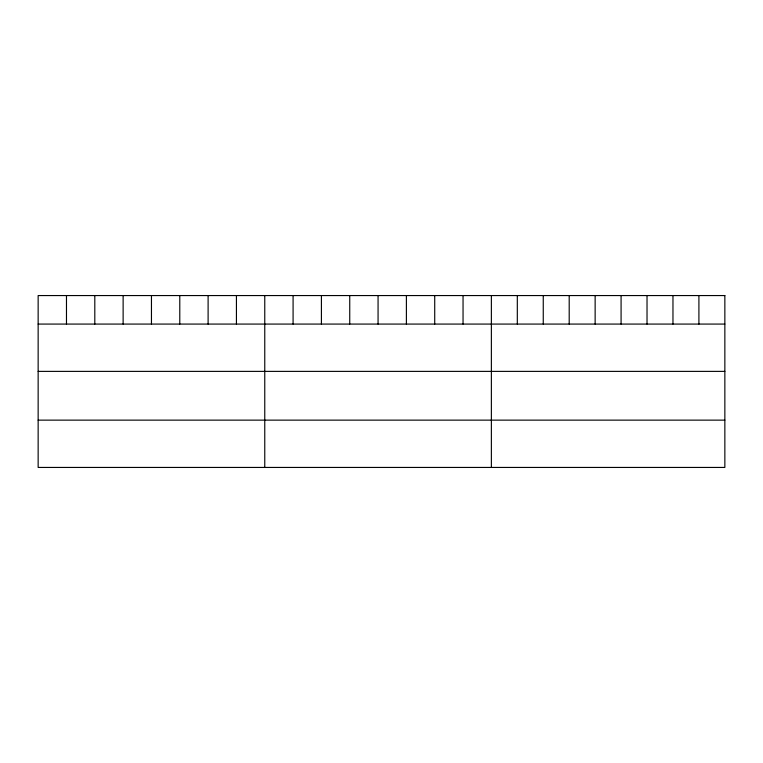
<?xml version="1.0" encoding="UTF-8"?>
<svg xmlns="http://www.w3.org/2000/svg" width="763" height="763" viewBox="0 0 763 763"><rect width="100%" height="100%" fill="white"/><g stroke="black" fill="none" stroke-linecap="round" stroke-linejoin="round"><path stroke-width="1.14" d="M38.15 324.075L724.85 324.075M38.15 371.381L724.85 371.381M38.15 420.136L724.85 420.136M698.908 295.558L698.908 324.075M672.966 295.558L672.966 324.075M647.024 295.558L647.024 324.075M621.082 295.558L621.082 324.075M595.14 295.558L595.14 324.075M569.198 295.558L569.198 324.075M543.256 295.558L543.256 324.075M517.314 295.558L517.314 324.075M491.372 295.558L491.372 467.442M463.046 295.558L463.046 324.075M434.719 295.558L434.719 324.075M406.393 295.558L406.393 324.075M378.066 295.558L378.066 324.075M349.74 295.558L349.74 324.075M321.414 295.558L321.414 324.075M293.087 295.558L293.087 324.075M264.761 295.558L264.761 467.442M236.435 295.558L236.435 324.075M208.108 295.558L208.108 324.075M179.782 295.558L179.782 324.075M151.456 295.558L151.456 324.075M123.129 295.558L123.129 324.075M94.803 295.558L94.803 324.075M66.476 295.558L66.476 324.075M724.85 295.558L38.15 295.558L38.15 467.442L724.85 467.442L724.85 295.558"/></g></svg>
